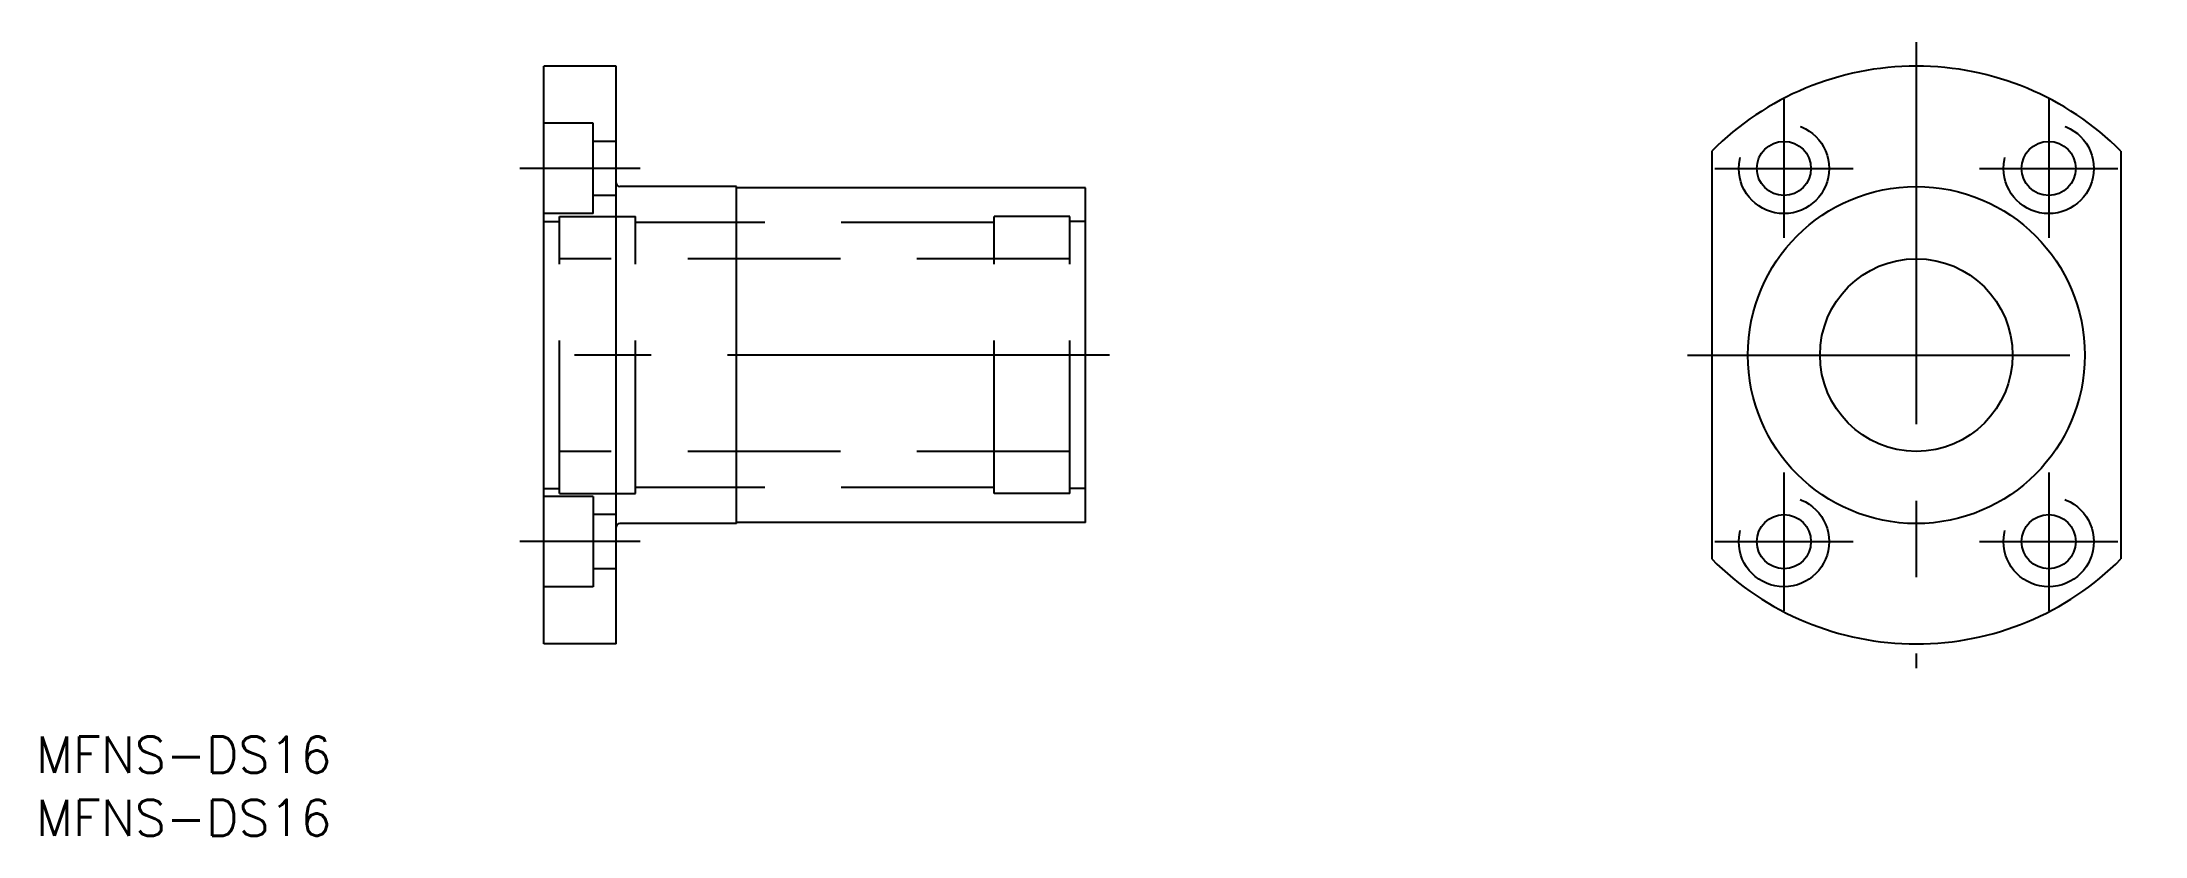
# Model space of a CAD drawing. Extents: x -42 to 133, y -40 to 26.
import ezdxf

# ---------------------------------------------------------------- set-up
doc = ezdxf.new("R2010")
doc.units = 0
doc.linetypes.add('CENTER', pattern=[50.8, 31.75, -6.35, 6.35, -6.35])
doc.linetypes.add('DASHED', pattern=[19.05, 12.7, -6.35])
doc.layers.get('0').update_dxf_attribs({"linetype": 'CONTINUOUS'})
doc.layers.add('CENTER', color=1, linetype='CENTER')
doc.styles.get("Standard").update_dxf_attribs({"font": 'txt.shx', "height": 3, "bigfont": 'bigfont.shx'})

msp = doc.modelspace()

# ---------------------------------------------------------------- linework, layer by layer
at = {"color": 7, "linetype": 'CONTINUOUS'}
for p, q in [((0, -24), (0, 24)), ((6, 24), (0, 24)), ((6, -24), (6, 24)), ((97.03, 16.94), (97.03, -16.94)), ((131.03, 16.94), (131.03, -16.94)), ((16, 14), (6.3, 14)), ((16, -14), (16, 14)), ((45, 13.9), (16, 13.9)), ((45, -13.9), (45, 13.9)), ((45, -13.9), (16, -13.9)), ((16, -14), (6.3, -14)), ((6, -24), (0, -24))]:
    msp.add_line(p, q, dxfattribs=at)
at = {"color": 3, "linetype": 'DASHED'}
for p, q in [((4.1, 19.25), (0, 19.25)), ((4.1, 11.75), (4.1, 19.25)), ((6, 17.75), (4.1, 17.75)), ((6, 13.25), (4.1, 13.25)), ((4.1, 11.75), (0, 11.75)), ((0, 11.1), (1.3, 11.1)), ((1.3, 11.5), (7.6, 11.5)), ((1.3, -11.5), (1.3, 11.5)), ((7.6, -11.5), (7.6, 11.5)), ((37.4, 11), (7.6, 11)), ((37.4, -11.5), (37.4, 11.5)), ((43.7, 11.5), (37.4, 11.5)), ((43.7, -11.5), (43.7, 11.5)), ((45, 11.1), (43.7, 11.1)), ((43.7, 8), (1.3, 8)), ((43.7, -8), (1.3, -8)), ((0, -11.1), (1.3, -11.1)), ((4.1, -11.75), (0, -11.75)), ((1.3, -11.5), (7.6, -11.5)), ((4.1, -11.75), (4.1, -19.25)), ((37.4, -11), (7.6, -11)), ((43.7, -11.5), (37.4, -11.5)), ((45, -11.1), (43.7, -11.1)), ((6, -13.25), (4.1, -13.25)), ((6, -17.75), (4.1, -17.75)), ((4.1, -19.25), (0, -19.25))]:
    msp.add_line(p, q, dxfattribs=at)
for centre in [(103.03, 15.5), (125.03, 15.5), (103.03, -15.5), (125.03, -15.5)]:
    msp.add_circle(centre, 3.75, dxfattribs=at)
at = {"color": 7, "linetype": 'CONTINUOUS'}
for centre, radius in [((103.03, 15.5), 2.25), ((125.03, 15.5), 2.25), ((114.03, 0), 14), ((114.03, 0), 8), ((103.03, -15.5), 2.25), ((125.03, -15.5), 2.25)]:
    msp.add_circle(centre, radius, dxfattribs=at)
for centre, radius, start, end in [((114.03, 0), 24, 44.9005, 135.0995), ((6.3, 14.3), 0.3, 180, 270), ((6.3, -14.3), 0.3, 90, 180), ((114.03, 0), 24, 224.9005, 315.0995)]:
    msp.add_arc(centre, radius, start, end, dxfattribs=at)
at = {"layer": 'CENTER', "color": 1, "linetype": 'CENTER'}
for p, q in [((114.03, 26), (114.03, -26)), ((103.03, 21.25), (103.03, 9.75)), ((125.03, 21.25), (125.03, 9.75)), ((8, 15.5), (-2, 15.5)), ((97.28, 15.5), (108.78, 15.5)), ((119.28, 15.5), (130.78, 15.5)), ((47, 0), (-2, 0)), ((95.03, 0), (133.03, 0)), ((103.03, -9.75), (103.03, -21.25)), ((125.03, -9.75), (125.03, -21.25)), ((8, -15.5), (-2, -15.5)), ((97.28, -15.5), (108.78, -15.5)), ((119.28, -15.5), (130.78, -15.5))]:
    msp.add_line(p, q, dxfattribs=at)

# ---------------------------------------------------------------- texts
at = {"color": 7, "linetype": 'CONTINUOUS'}
for p in [(-42.21, -34.7), (-42.21, -39.95)]:
    msp.add_text('MFNS-DS16', height=3, dxfattribs=at).set_placement(p)

doc.saveas('drawing.dxf')
